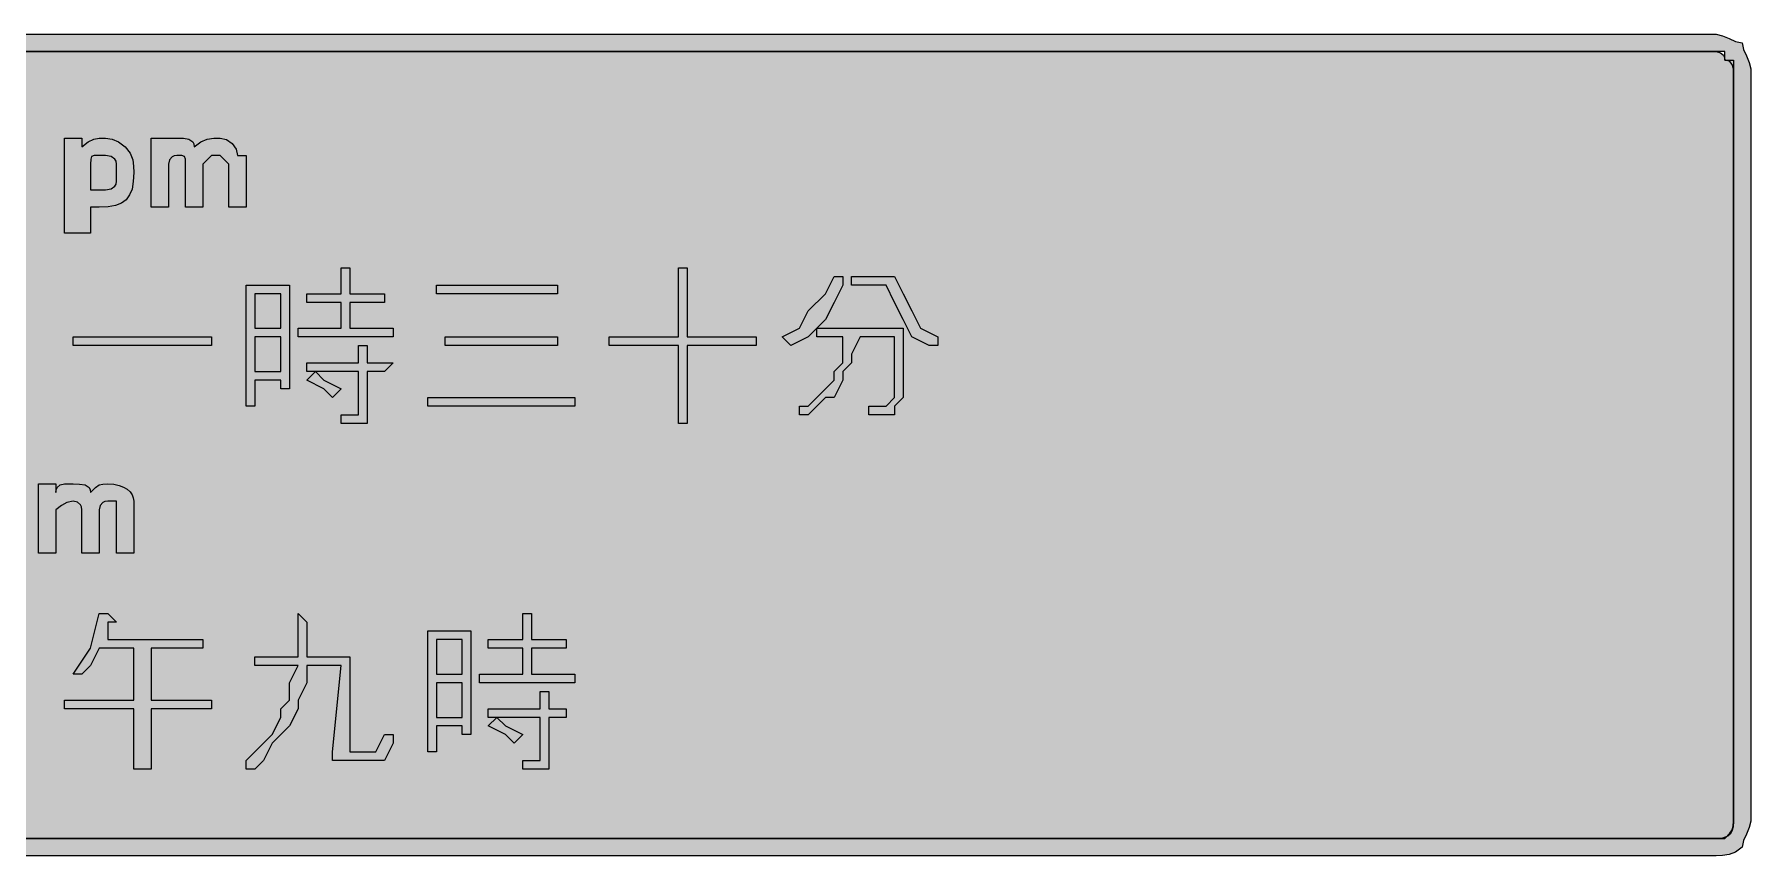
# Model space of a CAD drawing. Header units: metres. Extents: x 10 to 558, y 78 to 192.
# Drawn here: x 320 to 558.1, y 77.8 to 191.8 of the extents above; entities that cross this region are included whole.
import ezdxf

# ---------------------------------------------------------------- set-up
doc = ezdxf.new("R2010")
doc.units = ezdxf.units.M
doc.layers.add('FILL_BLACK_000000', color=7, linetype='Continuous', true_color=0x000000)
doc.layers.add('FILL_WHITE_FFFFFF', color=7, linetype='Continuous', true_color=0xffffff)

msp = doc.modelspace()

# ---------------------------------------------------------------- hatches: boundary and pattern name
at = {"layer": 'FILL_BLACK_000000', "true_color": 0x000000}
h = msp.add_hatch(color=7, dxfattribs=at)
h.dxf.hatch_style = 1
h.paths.add_polyline_path([(554.25, 191.57), (555.15, 191.16), (556.05, 190.75), (556.95, 190.56), (557.14, 189.66), (557.55, 188.76), (557.96, 187.86), (558.15, 186.96), (558.15, 82.56), (557.96, 81.66), (557.55, 80.76), (557.14, 79.86), (556.95, 78.96), (556.05, 78.27), (555.15, 77.91), (554.25, 77.78), (553.35, 77.76), (14.55, 77.76), (13.65, 77.78), (12.75, 77.91), (11.85, 78.27), (10.95, 78.96), (10.26, 79.86), (9.9, 80.76), (9.77, 81.66), (9.75, 82.56), (9.75, 186.96), (9.77, 187.86), (9.9, 188.76), (10.26, 189.66), (10.95, 190.56), (11.85, 190.75), (12.75, 191.16), (13.65, 191.57), (14.55, 191.76), (553.35, 191.76), (554.25, 191.57)])
h.paths.add_polyline_path([(12.9, 188.61), (12.36, 187.84), (12.15, 186.96), (12.15, 82.56), (12.17, 81.85), (12.3, 81.36), (12.66, 80.87), (13.35, 80.16), (14.55, 80.16), (553.35, 80.16), (554.55, 80.16), (555.24, 80.87), (555.6, 81.36), (555.73, 81.85), (555.75, 82.56), (555.75, 186.96), (555.6, 187.56), (555.24, 187.97), (554.95, 188.11), (554.55, 188.16), (554.55, 189.36), (553.35, 189.36), (14.55, 189.36), (13.67, 189.15), (12.9, 188.61)], flags=16)
h = msp.add_hatch(color=7, dxfattribs=at)
h.dxf.hatch_style = 1
h.paths.add_polyline_path([(327.43, 176.85), (328.2, 177.21), (328.95, 177.36), (329.85, 177.34), (330.75, 177.21), (331.65, 176.85), (332.55, 176.16), (333.24, 175.26), (333.6, 174.36), (333.73, 173.46), (333.75, 172.56), (333.69, 171.32), (333.51, 170.29), (333.18, 169.46), (332.7, 168.81), (332.05, 168.33), (331.22, 168), (330.19, 167.82), (328.95, 167.76), (327.75, 167.76), (327.75, 164.16), (324.15, 164.16), (324.15, 177.36), (326.55, 177.36), (326.55, 176.16), (327.43, 176.85)])
h.paths.add_polyline_path([(330.6, 170.31), (331.14, 170.67), (331.3, 170.96), (331.35, 171.36), (331.35, 173.76), (331.3, 174.16), (331.14, 174.45), (330.6, 174.81), (329.83, 174.94), (328.95, 174.96), (328.26, 174.94), (327.9, 174.81), (327.77, 174.45), (327.75, 173.76), (327.75, 171.36), (327.75, 170.16), (328.95, 170.16), (329.83, 170.18), (330.6, 170.31)], flags=16)
h = msp.add_hatch(color=7, dxfattribs=at)
h.dxf.hatch_style = 1
h.paths.add_polyline_path([(340.63, 177.34), (341.4, 177.21), (341.94, 176.85), (342.1, 176.56), (342.15, 176.16), (343.05, 176.85), (343.95, 177.21), (344.85, 177.34), (345.75, 177.36), (346.63, 177.15), (347.4, 176.61), (347.94, 175.84), (348.15, 174.96), (349.35, 174.96), (349.35, 167.76), (346.95, 167.76), (346.95, 173.76), (345.75, 174.96), (344.55, 174.96), (343.35, 173.76), (343.35, 167.76), (340.95, 167.76), (340.95, 173.76), (340.93, 174.45), (340.8, 174.81), (340.44, 174.94), (339.75, 174.96), (339.35, 174.91), (339.06, 174.77), (338.7, 174.36), (338.55, 173.76), (338.55, 167.76), (336.15, 167.76), (336.15, 177.36), (338.55, 177.36), (339.75, 177.36), (340.63, 177.34)])
h = msp.add_hatch(color=7, dxfattribs=at)
h.dxf.hatch_style = 1
h.paths.add_polyline_path([(369.75, 149.76), (356.55, 149.76), (356.55, 150.96), (362.55, 150.96), (362.55, 154.56), (358.95, 154.56), (357.75, 154.56), (357.75, 155.76), (358.95, 155.76), (362.55, 155.76), (362.55, 159.36), (363.75, 159.36), (363.75, 158.16), (363.75, 155.76), (368.55, 155.76), (368.55, 154.56), (363.75, 154.56), (363.75, 150.96), (369.75, 150.96), (369.75, 149.76)])
h = msp.add_hatch(color=7, dxfattribs=at)
h.dxf.hatch_style = 1
h.paths.add_polyline_path([(410.55, 148.56), (410.55, 137.76), (409.35, 137.76), (409.35, 148.56), (399.75, 148.56), (399.75, 149.76), (409.35, 149.76), (409.35, 159.36), (410.55, 159.36), (410.55, 158.16), (410.55, 149.76), (420.15, 149.76), (420.15, 148.56), (410.55, 148.56)])
h = msp.add_hatch(color=7, dxfattribs=at)
h.dxf.hatch_style = 1
h.paths.add_polyline_path([(432.15, 156.96), (430.95, 154.56), (429.75, 152.16), (427.35, 149.76), (424.95, 148.56), (423.75, 149.76), (426.15, 150.96), (427.35, 153.36), (429.75, 155.76), (430.95, 158.16), (432.15, 158.16), (432.15, 156.96)])
h = msp.add_hatch(color=7, dxfattribs=at)
h.dxf.hatch_style = 1
h.paths.add_polyline_path([(433.35, 158.16), (439.35, 158.16), (440.55, 155.76), (441.75, 153.36), (442.95, 150.96), (445.35, 149.76), (445.35, 148.56), (444.15, 148.56), (441.75, 149.76), (440.55, 152.16), (439.35, 154.56), (438.15, 156.96), (433.35, 156.96), (433.35, 158.16)])
h = msp.add_hatch(color=7, dxfattribs=at)
h.dxf.hatch_style = 1
h.paths.add_polyline_path([(355.35, 142.56), (354.15, 142.56), (354.15, 143.76), (350.55, 143.76), (350.55, 140.16), (349.35, 140.16), (349.35, 156.96), (355.35, 156.96), (355.35, 142.56)])
h.paths.add_polyline_path([(354.15, 149.76), (350.55, 149.76), (350.55, 144.96), (354.15, 144.96), (354.15, 149.76)], flags=16)
h.paths.add_polyline_path([(354.15, 155.76), (350.55, 155.76), (350.55, 150.96), (354.15, 150.96), (354.15, 155.76)], flags=16)
h = msp.add_hatch(color=7, dxfattribs=at)
h.dxf.hatch_style = 1
h.paths.add_polyline_path([(392.55, 156.96), (392.55, 155.76), (375.75, 155.76), (375.75, 156.96), (392.55, 156.96)])
h = msp.add_hatch(color=7, dxfattribs=at)
h.dxf.hatch_style = 1
h.paths.add_polyline_path([(426.15, 140.16), (427.35, 140.16), (428.55, 141.36), (429.75, 142.56), (430.95, 143.76), (430.95, 144.96), (432.15, 146.16), (432.15, 147.36), (432.15, 149.76), (428.55, 149.76), (428.55, 150.96), (440.55, 150.96), (440.55, 143.76), (440.55, 141.36), (439.35, 140.16), (439.35, 138.96), (438.15, 138.96), (435.75, 138.96), (435.75, 140.16), (436.95, 140.16), (438.15, 140.16), (439.35, 141.36), (439.35, 144.96), (439.35, 149.76), (434.55, 149.76), (433.35, 147.36), (433.35, 146.16), (432.15, 144.96), (432.15, 143.76), (430.95, 141.36), (429.75, 141.36), (428.55, 140.16), (427.35, 138.96), (426.15, 138.96), (426.15, 140.16)])
h = msp.add_hatch(color=7, dxfattribs=at)
h.dxf.hatch_style = 1
h.paths.add_polyline_path([(344.55, 149.76), (344.55, 148.56), (325.35, 148.56), (325.35, 149.76), (344.55, 149.76)])
h = msp.add_hatch(color=7, dxfattribs=at)
h.dxf.hatch_style = 1
h.paths.add_polyline_path([(366.15, 146.16), (368.55, 146.16), (369.75, 146.16), (368.55, 144.96), (366.15, 144.96), (366.15, 140.16), (366.15, 138.96), (366.15, 137.76), (364.95, 137.76), (362.55, 137.76), (362.55, 138.96), (364.95, 138.96), (364.95, 140.16), (364.95, 144.96), (357.75, 144.96), (357.75, 146.16), (364.95, 146.16), (364.95, 147.36), (364.95, 148.56), (366.15, 148.56), (366.15, 147.36), (366.15, 146.16)])
h = msp.add_hatch(color=7, dxfattribs=at)
h.dxf.hatch_style = 1
h.paths.add_polyline_path([(392.55, 149.76), (392.55, 148.56), (376.95, 148.56), (376.95, 149.76), (392.55, 149.76)])
h = msp.add_hatch(color=7, dxfattribs=at)
h.dxf.hatch_style = 1
h.paths.add_polyline_path([(360.15, 143.76), (362.55, 142.56), (361.35, 141.36), (360.15, 142.56), (357.75, 143.76), (358.95, 144.96), (360.15, 143.76)])
h = msp.add_hatch(color=7, dxfattribs=at)
h.dxf.hatch_style = 1
h.paths.add_polyline_path([(394.95, 141.36), (394.95, 140.16), (374.55, 140.16), (374.55, 141.36), (394.95, 141.36)])
h = msp.add_hatch(color=7, dxfattribs=at)
h.dxf.hatch_style = 1
h.paths.add_polyline_path([(326.55, 119.76), (326.55, 125.76), (326.5, 126.16), (326.36, 126.45), (325.95, 126.81), (325.35, 126.96), (324.47, 126.77), (323.7, 126.36), (322.95, 125.76), (322.95, 119.76), (320.55, 119.76), (320.55, 129.36), (322.95, 129.36), (322.95, 128.16), (323, 128.56), (323.14, 128.85), (323.55, 129.21), (324.15, 129.36), (325.35, 129.36), (326.23, 129.34), (327, 129.21), (327.54, 128.85), (327.7, 128.56), (327.75, 128.16), (328.46, 128.85), (328.95, 129.21), (329.44, 129.34), (330.15, 129.36), (330.99, 129.31), (331.72, 129.15), (332.34, 128.92), (332.85, 128.61), (333.24, 128.25), (333.53, 127.84), (333.69, 127.41), (333.75, 126.96), (333.75, 119.76), (331.35, 119.76), (331.35, 125.76), (331.35, 126.96), (330.15, 126.96), (329.75, 126.91), (329.46, 126.77), (329.1, 126.36), (328.95, 125.76), (328.95, 119.76), (326.55, 119.76)])
h = msp.add_hatch(color=7, dxfattribs=at)
h.dxf.hatch_style = 1
h.paths.add_polyline_path([(343.35, 106.56), (336.15, 106.56), (336.15, 99.36), (344.55, 99.36), (344.55, 98.16), (336.15, 98.16), (336.15, 89.76), (333.75, 89.76), (333.75, 98.16), (324.15, 98.16), (324.15, 99.36), (333.75, 99.36), (333.75, 106.56), (328.95, 106.56), (327.75, 104.16), (326.55, 102.96), (325.35, 102.96), (327.75, 106.56), (328.95, 111.36), (330.15, 111.36), (331.35, 110.16), (330.15, 110.16), (330.15, 107.76), (343.35, 107.76), (343.35, 106.56)])
h = msp.add_hatch(color=7, dxfattribs=at)
h.dxf.hatch_style = 1
h.paths.add_polyline_path([(363.75, 105.36), (363.75, 92.16), (366.15, 92.16), (367.35, 92.16), (368.55, 94.56), (369.75, 94.56), (369.75, 93.36), (368.55, 90.96), (367.35, 90.96), (363.75, 90.96), (362.55, 90.96), (361.35, 90.96), (361.35, 92.16), (362.55, 104.16), (357.75, 104.16), (357.75, 101.76), (356.55, 99.36), (356.55, 98.16), (355.35, 95.76), (354.15, 94.56), (352.95, 93.36), (351.75, 90.96), (350.55, 89.76), (349.35, 89.76), (349.35, 90.96), (350.55, 92.16), (351.75, 93.36), (352.95, 94.56), (354.15, 96.96), (354.15, 98.16), (355.35, 99.36), (355.35, 101.76), (356.55, 104.16), (350.55, 104.16), (350.55, 105.36), (356.55, 105.36), (356.55, 111.36), (357.75, 110.16), (357.75, 105.36), (363.75, 105.36)])
h = msp.add_hatch(color=7, dxfattribs=at)
h.dxf.hatch_style = 1
h.paths.add_polyline_path([(394.95, 101.76), (381.75, 101.76), (381.75, 102.96), (387.75, 102.96), (387.75, 106.56), (384.15, 106.56), (382.95, 106.56), (382.95, 107.76), (384.15, 107.76), (387.75, 107.76), (387.75, 108.96), (387.75, 111.36), (388.95, 111.36), (388.95, 110.16), (388.95, 108.96), (388.95, 107.76), (393.75, 107.76), (393.75, 106.56), (388.95, 106.56), (388.95, 102.96), (394.95, 102.96), (394.95, 101.76)])
h = msp.add_hatch(color=7, dxfattribs=at)
h.dxf.hatch_style = 1
h.paths.add_polyline_path([(380.55, 94.56), (379.35, 94.56), (379.35, 95.76), (375.75, 95.76), (375.75, 92.16), (374.55, 92.16), (374.55, 108.96), (380.55, 108.96), (380.55, 94.56)])
h.paths.add_polyline_path([(379.35, 101.76), (375.75, 101.76), (375.75, 96.96), (379.35, 96.96), (379.35, 101.76)], flags=16)
h.paths.add_polyline_path([(379.35, 107.76), (375.75, 107.76), (375.75, 102.96), (379.35, 102.96), (379.35, 107.76)], flags=16)
h = msp.add_hatch(color=7, dxfattribs=at)
h.dxf.hatch_style = 1
h.paths.add_polyline_path([(391.35, 100.56), (391.35, 99.36), (391.35, 98.16), (393.75, 98.16), (393.75, 96.96), (391.35, 96.96), (391.35, 92.16), (391.35, 90.96), (391.35, 89.76), (390.15, 89.76), (387.75, 89.76), (387.75, 90.96), (390.15, 90.96), (390.15, 92.16), (390.15, 96.96), (382.95, 96.96), (382.95, 98.16), (390.15, 98.16), (390.15, 99.36), (390.15, 100.56), (391.35, 100.56)])
h = msp.add_hatch(color=7, dxfattribs=at)
h.dxf.hatch_style = 1
h.paths.add_polyline_path([(385.35, 95.76), (387.75, 94.56), (386.55, 93.36), (385.35, 94.56), (382.95, 95.76), (384.15, 96.96), (385.35, 95.76)])
at = {"layer": 'FILL_WHITE_FFFFFF', "true_color": 0xffffff}
h = msp.add_hatch(color=7, dxfattribs=at)
h.dxf.hatch_style = 1
h.paths.add_polyline_path([(553.95, 189.21), (554.36, 188.85), (554.5, 188.56), (554.55, 188.16), (555.75, 188.16), (555.75, 186.96), (555.75, 82.56), (555.7, 81.77), (555.54, 81.17), (555.31, 80.75), (555, 80.46), (554.23, 80.2), (553.35, 80.16), (14.55, 80.16), (13.67, 80.2), (12.9, 80.46), (12.59, 80.75), (12.36, 81.17), (12.2, 81.77), (12.15, 82.56), (12.15, 186.96), (12.3, 187.56), (12.66, 187.97), (12.95, 188.11), (13.35, 188.16), (13.37, 188.85), (13.5, 189.21), (13.86, 189.34), (14.55, 189.36), (553.35, 189.36), (553.95, 189.21)])

# ---------------------------------------------------------------- linework, layer by layer
at = {"layer": 'FILL_BLACK_000000', "lineweight": 0, "true_color": 0x000000}
msp.add_lwpolyline([(14.55, 191.76), (553.35, 191.76), (554.25, 191.57), (555.15, 191.16), (556.05, 190.75), (556.95, 190.56), (557.14, 189.66), (557.55, 188.76), (557.96, 187.86), (558.15, 186.96), (558.15, 82.56), (557.96, 81.66), (557.55, 80.76), (557.14, 79.86), (556.95, 78.96), (556.05, 78.27), (555.15, 77.91), (554.25, 77.78), (553.35, 77.76), (14.55, 77.76)], dxfattribs=at)
for points in [[(12.9, 188.61), (12.36, 187.84), (12.15, 186.96), (12.15, 82.56), (12.17, 81.85), (12.3, 81.36), (12.66, 80.87), (13.35, 80.16), (14.55, 80.16), (553.35, 80.16), (554.55, 80.16), (555.24, 80.87), (555.6, 81.36), (555.73, 81.85), (555.75, 82.56), (555.75, 186.96), (555.6, 187.56), (555.24, 187.97), (554.95, 188.11), (554.55, 188.16), (554.55, 189.36), (553.35, 189.36), (14.55, 189.36), (13.67, 189.15)], [(327.43, 176.85), (328.2, 177.21), (328.95, 177.36), (329.85, 177.34), (330.75, 177.21), (331.65, 176.85), (332.55, 176.16), (333.24, 175.26), (333.6, 174.36), (333.73, 173.46), (333.75, 172.56), (333.69, 171.32), (333.51, 170.29), (333.18, 169.46), (332.7, 168.81), (332.05, 168.33), (331.22, 168), (330.19, 167.82), (328.95, 167.76), (327.75, 167.76), (327.75, 164.16), (324.15, 164.16), (324.15, 177.36), (326.55, 177.36), (326.55, 176.16)], [(340.63, 177.34), (341.4, 177.21), (341.94, 176.85), (342.1, 176.56), (342.15, 176.16), (343.05, 176.85), (343.95, 177.21), (344.85, 177.34), (345.75, 177.36), (346.63, 177.15), (347.4, 176.61), (347.94, 175.84), (348.15, 174.96), (349.35, 174.96), (349.35, 167.76), (346.95, 167.76), (346.95, 173.76), (345.75, 174.96), (344.55, 174.96), (343.35, 173.76), (343.35, 167.76), (340.95, 167.76), (340.95, 173.76), (340.93, 174.45), (340.8, 174.81), (340.44, 174.94), (339.75, 174.96), (339.35, 174.91), (339.06, 174.77), (338.7, 174.36), (338.55, 173.76), (338.55, 167.76), (336.15, 167.76), (336.15, 177.36), (338.55, 177.36), (339.75, 177.36)], [(330.6, 170.31), (331.14, 170.67), (331.3, 170.96), (331.35, 171.36), (331.35, 173.76), (331.3, 174.16), (331.14, 174.45), (330.6, 174.81), (329.83, 174.94), (328.95, 174.96), (328.26, 174.94), (327.9, 174.81), (327.77, 174.45), (327.75, 173.76), (327.75, 171.36), (327.75, 170.16), (328.95, 170.16), (329.83, 170.18)], [(369.75, 149.76), (356.55, 149.76), (356.55, 150.96), (362.55, 150.96), (362.55, 154.56), (358.95, 154.56), (357.75, 154.56), (357.75, 155.76), (358.95, 155.76), (362.55, 155.76), (362.55, 159.36), (363.75, 159.36), (363.75, 158.16), (363.75, 155.76), (368.55, 155.76), (368.55, 154.56), (363.75, 154.56), (363.75, 150.96), (369.75, 150.96)], [(410.55, 148.56), (410.55, 137.76), (409.35, 137.76), (409.35, 148.56), (399.75, 148.56), (399.75, 149.76), (409.35, 149.76), (409.35, 159.36), (410.55, 159.36), (410.55, 158.16), (410.55, 149.76), (420.15, 149.76), (420.15, 148.56)], [(432.15, 156.96), (430.95, 154.56), (429.75, 152.16), (427.35, 149.76), (424.95, 148.56), (423.75, 149.76), (426.15, 150.96), (427.35, 153.36), (429.75, 155.76), (430.95, 158.16), (432.15, 158.16)], [(433.35, 158.16), (439.35, 158.16), (440.55, 155.76), (441.75, 153.36), (442.95, 150.96), (445.35, 149.76), (445.35, 148.56), (444.15, 148.56), (441.75, 149.76), (440.55, 152.16), (439.35, 154.56), (438.15, 156.96), (433.35, 156.96)], [(355.35, 142.56), (354.15, 142.56), (354.15, 143.76), (350.55, 143.76), (350.55, 140.16), (349.35, 140.16), (349.35, 156.96), (355.35, 156.96)], [(354.15, 155.76), (350.55, 155.76), (350.55, 150.96), (354.15, 150.96)], [(392.55, 156.96), (392.55, 155.76), (375.75, 155.76), (375.75, 156.96)], [(426.15, 140.16), (427.35, 140.16), (428.55, 141.36), (429.75, 142.56), (430.95, 143.76), (430.95, 144.96), (432.15, 146.16), (432.15, 147.36), (432.15, 149.76), (428.55, 149.76), (428.55, 150.96), (440.55, 150.96), (440.55, 143.76), (440.55, 141.36), (439.35, 140.16), (439.35, 138.96), (438.15, 138.96), (435.75, 138.96), (435.75, 140.16), (436.95, 140.16), (438.15, 140.16), (439.35, 141.36), (439.35, 144.96), (439.35, 149.76), (434.55, 149.76), (433.35, 147.36), (433.35, 146.16), (432.15, 144.96), (432.15, 143.76), (430.95, 141.36), (429.75, 141.36), (428.55, 140.16), (427.35, 138.96), (426.15, 138.96)], [(344.55, 149.76), (344.55, 148.56), (325.35, 148.56), (325.35, 149.76)], [(354.15, 149.76), (350.55, 149.76), (350.55, 144.96), (354.15, 144.96)], [(366.15, 146.16), (368.55, 146.16), (369.75, 146.16), (368.55, 144.96), (366.15, 144.96), (366.15, 140.16), (366.15, 138.96), (366.15, 137.76), (364.95, 137.76), (362.55, 137.76), (362.55, 138.96), (364.95, 138.96), (364.95, 140.16), (364.95, 144.96), (357.75, 144.96), (357.75, 146.16), (364.95, 146.16), (364.95, 147.36), (364.95, 148.56), (366.15, 148.56), (366.15, 147.36)], [(392.55, 149.76), (392.55, 148.56), (376.95, 148.56), (376.95, 149.76)], [(360.15, 143.76), (362.55, 142.56), (361.35, 141.36), (360.15, 142.56), (357.75, 143.76), (358.95, 144.96)], [(394.95, 141.36), (394.95, 140.16), (374.55, 140.16), (374.55, 141.36)], [(326.55, 119.76), (326.55, 125.76), (326.5, 126.16), (326.36, 126.45), (325.95, 126.81), (325.35, 126.96), (324.47, 126.77), (323.7, 126.36), (322.95, 125.76), (322.95, 119.76), (320.55, 119.76), (320.55, 129.36), (322.95, 129.36), (322.95, 128.16), (323, 128.56), (323.14, 128.85), (323.55, 129.21), (324.15, 129.36), (325.35, 129.36), (326.23, 129.34), (327, 129.21), (327.54, 128.85), (327.7, 128.56), (327.75, 128.16), (328.46, 128.85), (328.95, 129.21), (329.44, 129.34), (330.15, 129.36), (330.99, 129.31), (331.72, 129.15), (332.34, 128.92), (332.85, 128.61), (333.24, 128.25), (333.53, 127.84), (333.69, 127.41), (333.75, 126.96), (333.75, 119.76), (331.35, 119.76), (331.35, 125.76), (331.35, 126.96), (330.15, 126.96), (329.75, 126.91), (329.46, 126.77), (329.1, 126.36), (328.95, 125.76), (328.95, 119.76)], [(343.35, 106.56), (336.15, 106.56), (336.15, 99.36), (344.55, 99.36), (344.55, 98.16), (336.15, 98.16), (336.15, 89.76), (333.75, 89.76), (333.75, 98.16), (324.15, 98.16), (324.15, 99.36), (333.75, 99.36), (333.75, 106.56), (328.95, 106.56), (327.75, 104.16), (326.55, 102.96), (325.35, 102.96), (327.75, 106.56), (328.95, 111.36), (330.15, 111.36), (331.35, 110.16), (330.15, 110.16), (330.15, 107.76), (343.35, 107.76)], [(363.75, 105.36), (363.75, 92.16), (366.15, 92.16), (367.35, 92.16), (368.55, 94.56), (369.75, 94.56), (369.75, 93.36), (368.55, 90.96), (367.35, 90.96), (363.75, 90.96), (362.55, 90.96), (361.35, 90.96), (361.35, 92.16), (362.55, 104.16), (357.75, 104.16), (357.75, 101.76), (356.55, 99.36), (356.55, 98.16), (355.35, 95.76), (354.15, 94.56), (352.95, 93.36), (351.75, 90.96), (350.55, 89.76), (349.35, 89.76), (349.35, 90.96), (350.55, 92.16), (351.75, 93.36), (352.95, 94.56), (354.15, 96.96), (354.15, 98.16), (355.35, 99.36), (355.35, 101.76), (356.55, 104.16), (350.55, 104.16), (350.55, 105.36), (356.55, 105.36), (356.55, 111.36), (357.75, 110.16), (357.75, 105.36)], [(394.95, 101.76), (381.75, 101.76), (381.75, 102.96), (387.75, 102.96), (387.75, 106.56), (384.15, 106.56), (382.95, 106.56), (382.95, 107.76), (384.15, 107.76), (387.75, 107.76), (387.75, 108.96), (387.75, 111.36), (388.95, 111.36), (388.95, 110.16), (388.95, 108.96), (388.95, 107.76), (393.75, 107.76), (393.75, 106.56), (388.95, 106.56), (388.95, 102.96), (394.95, 102.96)], [(380.55, 94.56), (379.35, 94.56), (379.35, 95.76), (375.75, 95.76), (375.75, 92.16), (374.55, 92.16), (374.55, 108.96), (380.55, 108.96)], [(379.35, 107.76), (375.75, 107.76), (375.75, 102.96), (379.35, 102.96)], [(379.35, 101.76), (375.75, 101.76), (375.75, 96.96), (379.35, 96.96)], [(391.35, 100.56), (391.35, 99.36), (391.35, 98.16), (393.75, 98.16), (393.75, 96.96), (391.35, 96.96), (391.35, 92.16), (391.35, 90.96), (391.35, 89.76), (390.15, 89.76), (387.75, 89.76), (387.75, 90.96), (390.15, 90.96), (390.15, 92.16), (390.15, 96.96), (382.95, 96.96), (382.95, 98.16), (390.15, 98.16), (390.15, 99.36), (390.15, 100.56)], [(385.35, 95.76), (387.75, 94.56), (386.55, 93.36), (385.35, 94.56), (382.95, 95.76), (384.15, 96.96)]]:
    msp.add_lwpolyline(points, close=True, dxfattribs=at)
at = {"layer": 'FILL_WHITE_FFFFFF', "lineweight": 0, "true_color": 0xffffff}
msp.add_lwpolyline([(14.55, 189.36), (553.35, 189.36), (553.95, 189.21), (554.36, 188.85), (554.5, 188.56), (554.55, 188.16), (555.75, 188.16), (555.75, 186.96), (555.75, 82.56), (555.7, 81.77), (555.54, 81.17), (555.31, 80.75), (555, 80.46), (554.23, 80.2), (553.35, 80.16), (14.55, 80.16)], dxfattribs=at)

doc.saveas('drawing.dxf')
